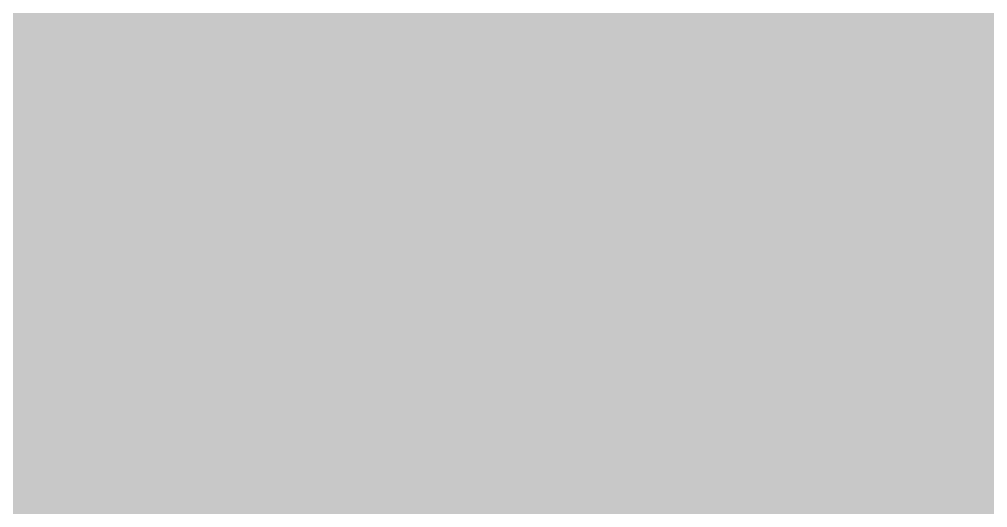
# Model space of a CAD drawing. Header units: inches. Extents: x -0.16 to 1.73, y -0.16 to 1.34.
# Drawn here: x 0.22892 to 0.23509, y 0.22308 to 0.22619 of the extents above; entities that cross this region are included whole.
import ezdxf

# ---------------------------------------------------------------- set-up
doc = ezdxf.new("R2010")
doc.units = ezdxf.units.IN
doc.header["$MEASUREMENT"] = 0
for name, color, linetype in [('Top Layer', 1, 'Continuous'), ('Top Paste', 8, 'Continuous'), ('Top Solder', 216, 'Continuous')]:
    doc.layers.add(name, color=color, linetype=linetype)

# ---------------------------------------------------------------- blocks, each defined once
blk = doc.blocks.new('SOD_123_L2_7_W1_6_LS3_7_RD_86')
at = {"layer": 'Top Layer'}
blk.add_hatch(color=1, dxfattribs=at).paths.add_polyline_path([(-0.0822875, 0.0240155), (-0.0464605, 0.0240155), (-0.0464605, -0.0240155), (-0.0822875, -0.0240155)])
at = {"layer": 'Top Paste'}
blk.add_hatch(color=8, dxfattribs=at).paths.add_polyline_path([(-0.0822875, 0.0240155), (-0.0464605, 0.0240155), (-0.0464605, -0.0240155), (-0.0822875, -0.0240155)])
at = {"layer": 'Top Solder'}
blk.add_hatch(color=216, dxfattribs=at).paths.add_polyline_path([(-0.0862875, 0.0280155), (-0.0424605, 0.0280155), (-0.0424605, -0.0280155), (-0.0862875, -0.0280155)])

msp = doc.modelspace()

# ---------------------------------------------------------------- hatches: boundary and pattern name
at = {"layer": 'Top Layer'}
msp.add_hatch(color=1, dxfattribs=at).paths.add_polyline_path([(0.2159733, 0.232036), (0.2186118, 0.2320748), (0.2230632, 0.2323852), (0.224876, 0.2326569), (0.2264137, 0.2330061), (0.2276761, 0.233433), (0.2286634, 0.2339374), (0.2293754, 0.2345195), (0.2298122, 0.2351792), (0.2299738, 0.2359165), (0.2299738, 0.2081555), (0.2298122, 0.2088928), (0.2293754, 0.2095525), (0.2286634, 0.2101346), (0.2276761, 0.210639), (0.2264137, 0.2110659), (0.224876, 0.2114151), (0.2230632, 0.2116868), (0.2209751, 0.2118808), (0.2159733, 0.212036)])

# ---------------------------------------------------------------- linework, layer by layer
msp.add_lwpolyline([(0.2159733, 0.222036, 0.02, 0.02, 0), (0.2476473, 0.222036, 0.02, 0.02, 0)], format="xyseb", dxfattribs=at)

# ---------------------------------------------------------------- block references
at = {"rotation": 180}
msp.add_blockref('SOD_123_L2_7_W1_6_LS3_7_RD_86', (0.1832733, 0.222036), dxfattribs=at)

doc.saveas('drawing.dxf')
